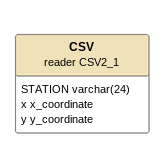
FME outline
CSV (reader CSV2_1)
    attributes: STATION varchar(24), x x_coordinate, y y_coordinate
